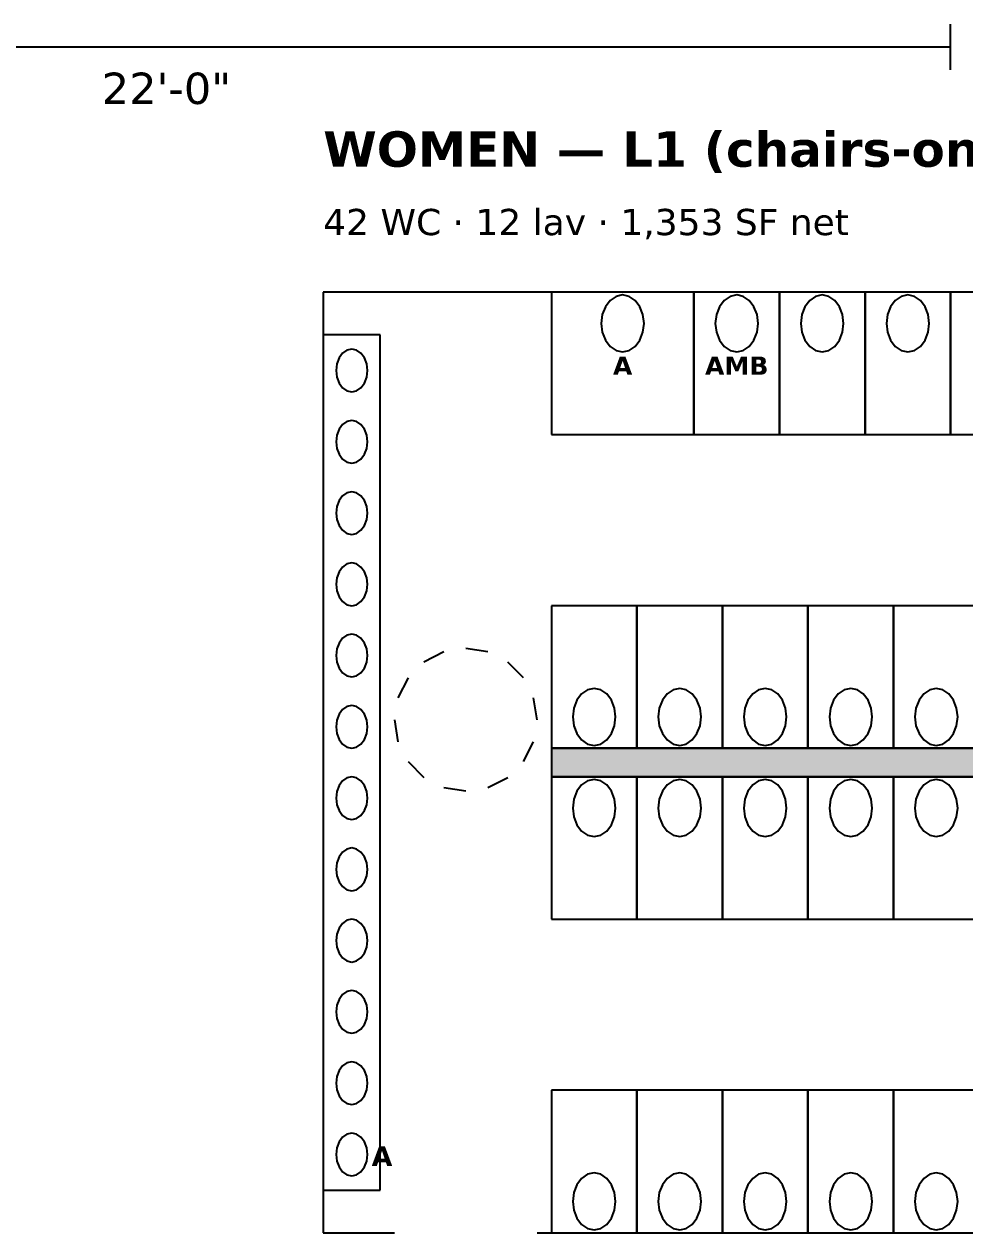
# Model space of a CAD drawing. Header units: inches. Extents: x 0.5 to 16.5, y 0.5 to 10.5.
# Drawn here: x 6.776 to 8.425, y 2.35 to 4.47 of the extents above; entities that cross this region are included whole.
import ezdxf
from ezdxf.enums import TextEntityAlignment as Align

# ---------------------------------------------------------------- set-up
doc = ezdxf.new("R2010")
doc.units = ezdxf.units.IN
doc.header["$MEASUREMENT"] = 0
for name, color, linetype in [('A-ANNO-DIMS', 7, 'Continuous'), ('A-ANNO-TEXT', 7, 'Continuous'), ('A-CLER-ADA', 7, 'Continuous'), ('A-WALL', 7, 'Continuous'), ('A-WALL-PRTN', 7, 'Continuous'), ('P-FIXT', 7, 'Continuous')]:
    doc.layers.add(name, color=color, linetype=linetype)
doc.styles.add('KS-BOLD', font='DejaVuSans-Bold.ttf')
doc.styles.add('KS-REG', font='DejaVuSans.ttf')

msp = doc.modelspace()

# ---------------------------------------------------------------- hatches: boundary and pattern name
at = {"layer": 'A-WALL-PRTN', "true_color": 0xd8d8d8}
msp.add_hatch(color=7, dxfattribs=at).paths.add_polyline_path([(7.7, 3.15), (9.35, 3.15), (9.35, 3.2), (7.7, 3.2)])

# ---------------------------------------------------------------- linework, layer by layer
at = {"layer": 'A-ANNO-DIMS'}
for p, q in [((8.4, 4.39), (8.4, 4.47)), ((5.65, 4.43), (8.4, 4.43))]:
    msp.add_line(p, q, dxfattribs=at)
at = {"layer": 'A-CLER-ADA'}
for p, q in [((7.5886, 3.3689), (7.55, 3.375)), ((7.5114, 3.3689), (7.4765, 3.3511)), ((7.6511, 3.3235), (7.6235, 3.3511)), ((7.4489, 3.3235), (7.4311, 3.2886)), ((7.675, 3.25), (7.6689, 3.2886)), ((7.425, 3.25), (7.4311, 3.2114)), ((7.6511, 3.1765), (7.6689, 3.2114)), ((7.4489, 3.1765), (7.4765, 3.1489)), ((7.5886, 3.1311), (7.6235, 3.1489)), ((7.5114, 3.1311), (7.55, 3.125))]:
    msp.add_line(p, q, dxfattribs=at)
at = {"layer": 'A-WALL'}
for p, q in [((9.35, 4), (7.3, 4)), ((7.3, 4), (7.3, 2.35)), ((7.3, 2.35), (7.425, 2.35)), ((7.675, 2.35), (9.35, 2.35))]:
    msp.add_line(p, q, dxfattribs=at)
at = {"layer": 'A-WALL-PRTN'}
for p, q in [((7.95, 4), (7.7, 4)), ((7.7, 4), (7.7, 3.75)), ((7.95, 3.75), (7.95, 4)), ((8.1, 4), (7.95, 4)), ((7.95, 4), (7.95, 3.75)), ((8.1, 3.75), (8.1, 4)), ((8.25, 4), (8.1, 4)), ((8.1, 4), (8.1, 3.75)), ((8.25, 3.75), (8.25, 4)), ((8.4, 4), (8.25, 4)), ((8.25, 4), (8.25, 3.75)), ((8.4, 3.75), (8.4, 4)), ((8.55, 4), (8.4, 4)), ((8.4, 4), (8.4, 3.75)), ((7.7, 3.75), (7.95, 3.75)), ((7.95, 3.75), (8.1, 3.75)), ((8.1, 3.75), (8.25, 3.75)), ((8.25, 3.75), (8.4, 3.75)), ((8.4, 3.75), (8.55, 3.75)), ((7.85, 3.45), (7.7, 3.45)), ((7.7, 3.45), (7.7, 3.2)), ((7.85, 3.2), (7.85, 3.45)), ((8, 3.45), (7.85, 3.45)), ((7.85, 3.45), (7.85, 3.2)), ((8, 3.2), (8, 3.45)), ((8.15, 3.45), (8, 3.45)), ((8, 3.45), (8, 3.2)), ((8.15, 3.2), (8.15, 3.45)), ((8.3, 3.45), (8.15, 3.45)), ((8.15, 3.45), (8.15, 3.2)), ((8.3, 3.2), (8.3, 3.45)), ((8.45, 3.45), (8.3, 3.45)), ((8.3, 3.45), (8.3, 3.2)), ((7.7, 3.2), (7.85, 3.2)), ((7.85, 3.2), (8, 3.2)), ((8, 3.2), (8.15, 3.2)), ((8.15, 3.2), (8.3, 3.2)), ((8.3, 3.2), (8.45, 3.2)), ((7.85, 3.15), (7.7, 3.15)), ((7.7, 3.15), (7.7, 2.9)), ((7.85, 2.9), (7.85, 3.15)), ((8, 3.15), (7.85, 3.15)), ((7.85, 3.15), (7.85, 2.9)), ((8, 2.9), (8, 3.15)), ((8.15, 3.15), (8, 3.15)), ((8, 3.15), (8, 2.9)), ((8.15, 2.9), (8.15, 3.15)), ((8.3, 3.15), (8.15, 3.15)), ((8.15, 3.15), (8.15, 2.9)), ((8.3, 2.9), (8.3, 3.15)), ((8.45, 3.15), (8.3, 3.15)), ((8.3, 3.15), (8.3, 2.9)), ((7.7, 2.9), (7.85, 2.9)), ((7.85, 2.9), (8, 2.9)), ((8, 2.9), (8.15, 2.9)), ((8.15, 2.9), (8.3, 2.9)), ((8.3, 2.9), (8.45, 2.9)), ((7.85, 2.6), (7.7, 2.6)), ((7.7, 2.6), (7.7, 2.35)), ((7.85, 2.35), (7.85, 2.6)), ((8, 2.6), (7.85, 2.6)), ((7.85, 2.6), (7.85, 2.35)), ((8, 2.35), (8, 2.6)), ((8.15, 2.6), (8, 2.6)), ((8, 2.6), (8, 2.35)), ((8.15, 2.35), (8.15, 2.6)), ((8.3, 2.6), (8.15, 2.6)), ((8.15, 2.6), (8.15, 2.35)), ((8.3, 2.35), (8.3, 2.6)), ((8.45, 2.6), (8.3, 2.6)), ((8.3, 2.6), (8.3, 2.35)), ((7.7, 2.35), (7.85, 2.35)), ((7.85, 2.35), (8, 2.35)), ((8, 2.35), (8.15, 2.35)), ((8.15, 2.35), (8.3, 2.35)), ((8.3, 2.35), (8.45, 2.35))]:
    msp.add_line(p, q, dxfattribs=at)
msp.add_lwpolyline([(7.7, 3.15), (9.35, 3.15), (9.35, 3.2), (7.7, 3.2)], close=True, dxfattribs=at)
at = {"layer": 'P-FIXT'}
for p, q in [((7.8134, 3.9926), (7.803, 3.9855)), ((7.825, 3.995), (7.8134, 3.9926)), ((7.8366, 3.9926), (7.825, 3.995)), ((7.847, 3.9855), (7.8366, 3.9926)), ((8.0134, 3.9926), (8.003, 3.9855)), ((8.025, 3.995), (8.0134, 3.9926)), ((8.0366, 3.9926), (8.025, 3.995)), ((8.047, 3.9855), (8.0366, 3.9926)), ((8.1634, 3.9926), (8.153, 3.9855)), ((8.175, 3.995), (8.1634, 3.9926)), ((8.1866, 3.9926), (8.175, 3.995)), ((8.197, 3.9855), (8.1866, 3.9926)), ((8.3134, 3.9926), (8.303, 3.9855)), ((8.325, 3.995), (8.3134, 3.9926)), ((8.3366, 3.9926), (8.325, 3.995)), ((8.347, 3.9855), (8.3366, 3.9926)), ((7.7947, 3.9744), (7.7893, 3.9605)), ((7.803, 3.9855), (7.7947, 3.9744)), ((7.8553, 3.9744), (7.847, 3.9855)), ((7.8607, 3.9605), (7.8553, 3.9744)), ((7.9947, 3.9744), (7.9893, 3.9605)), ((8.003, 3.9855), (7.9947, 3.9744)), ((8.0553, 3.9744), (8.047, 3.9855)), ((8.0607, 3.9605), (8.0553, 3.9744)), ((8.1447, 3.9744), (8.1393, 3.9605)), ((8.153, 3.9855), (8.1447, 3.9744)), ((8.2053, 3.9744), (8.197, 3.9855)), ((8.2107, 3.9605), (8.2053, 3.9744)), ((8.2947, 3.9744), (8.2893, 3.9605)), ((8.303, 3.9855), (8.2947, 3.9744)), ((8.3553, 3.9744), (8.347, 3.9855)), ((8.3607, 3.9605), (8.3553, 3.9744)), ((7.7893, 3.9605), (7.7875, 3.945)), ((7.7875, 3.945), (7.7893, 3.9295)), ((7.8625, 3.945), (7.8607, 3.9605)), ((7.8607, 3.9295), (7.8625, 3.945)), ((7.9893, 3.9605), (7.9875, 3.945)), ((7.9875, 3.945), (7.9893, 3.9295)), ((8.0625, 3.945), (8.0607, 3.9605)), ((8.0607, 3.9295), (8.0625, 3.945)), ((8.1393, 3.9605), (8.1375, 3.945)), ((8.1375, 3.945), (8.1393, 3.9295)), ((8.2125, 3.945), (8.2107, 3.9605)), ((8.2107, 3.9295), (8.2125, 3.945)), ((8.2893, 3.9605), (8.2875, 3.945)), ((8.2875, 3.945), (8.2893, 3.9295)), ((8.3625, 3.945), (8.3607, 3.9605)), ((8.3607, 3.9295), (8.3625, 3.945)), ((7.4, 3.925), (7.3, 3.925)), ((7.3, 3.925), (7.3, 2.425)), ((7.4, 2.425), (7.4, 3.925)), ((7.7893, 3.9295), (7.7947, 3.9156)), ((7.8553, 3.9156), (7.8607, 3.9295)), ((7.9893, 3.9295), (7.9947, 3.9156)), ((8.0553, 3.9156), (8.0607, 3.9295)), ((8.1393, 3.9295), (8.1447, 3.9156)), ((8.2053, 3.9156), (8.2107, 3.9295)), ((8.2893, 3.9295), (8.2947, 3.9156)), ((8.3553, 3.9156), (8.3607, 3.9295)), ((7.7947, 3.9156), (7.803, 3.9045)), ((7.803, 3.9045), (7.8134, 3.8974)), ((7.8366, 3.8974), (7.847, 3.9045)), ((7.847, 3.9045), (7.8553, 3.9156)), ((7.9947, 3.9156), (8.003, 3.9045)), ((8.003, 3.9045), (8.0134, 3.8974)), ((8.0366, 3.8974), (8.047, 3.9045)), ((8.047, 3.9045), (8.0553, 3.9156)), ((8.1447, 3.9156), (8.153, 3.9045)), ((8.153, 3.9045), (8.1634, 3.8974)), ((8.1866, 3.8974), (8.197, 3.9045)), ((8.197, 3.9045), (8.2053, 3.9156)), ((8.2947, 3.9156), (8.303, 3.9045)), ((8.303, 3.9045), (8.3134, 3.8974)), ((8.3366, 3.8974), (8.347, 3.9045)), ((8.347, 3.9045), (8.3553, 3.9156)), ((7.3278, 3.8845), (7.3238, 3.8741)), ((7.3338, 3.8928), (7.3278, 3.8845)), ((7.3415, 3.8982), (7.3338, 3.8928)), ((7.35, 3.9), (7.3415, 3.8982)), ((7.3585, 3.8982), (7.35, 3.9)), ((7.3662, 3.8928), (7.3585, 3.8982)), ((7.3722, 3.8845), (7.3662, 3.8928)), ((7.3762, 3.8741), (7.3722, 3.8845)), ((7.8134, 3.8974), (7.825, 3.895)), ((7.825, 3.895), (7.8366, 3.8974)), ((8.0134, 3.8974), (8.025, 3.895)), ((8.025, 3.895), (8.0366, 3.8974)), ((8.1634, 3.8974), (8.175, 3.895)), ((8.175, 3.895), (8.1866, 3.8974)), ((8.3134, 3.8974), (8.325, 3.895)), ((8.325, 3.895), (8.3366, 3.8974)), ((7.3238, 3.8741), (7.3225, 3.8625)), ((7.3225, 3.8625), (7.3238, 3.8509)), ((7.3775, 3.8625), (7.3762, 3.8741)), ((7.3762, 3.8509), (7.3775, 3.8625)), ((7.3238, 3.8509), (7.3278, 3.8405)), ((7.3278, 3.8405), (7.3338, 3.8322)), ((7.3662, 3.8322), (7.3722, 3.8405)), ((7.3722, 3.8405), (7.3762, 3.8509)), ((7.3338, 3.8322), (7.3415, 3.8268)), ((7.3415, 3.8268), (7.35, 3.825)), ((7.35, 3.825), (7.3585, 3.8268)), ((7.3585, 3.8268), (7.3662, 3.8322)), ((7.35, 3.775), (7.3415, 3.7732)), ((7.3585, 3.7732), (7.35, 3.775)), ((7.3278, 3.7595), (7.3238, 3.7491)), ((7.3338, 3.7678), (7.3278, 3.7595)), ((7.3415, 3.7732), (7.3338, 3.7678)), ((7.3662, 3.7678), (7.3585, 3.7732)), ((7.3722, 3.7595), (7.3662, 3.7678)), ((7.3762, 3.7491), (7.3722, 3.7595)), ((7.3238, 3.7491), (7.3225, 3.7375)), ((7.3225, 3.7375), (7.3238, 3.7259)), ((7.3775, 3.7375), (7.3762, 3.7491)), ((7.3762, 3.7259), (7.3775, 3.7375)), ((7.3238, 3.7259), (7.3278, 3.7155)), ((7.3278, 3.7155), (7.3338, 3.7072)), ((7.3662, 3.7072), (7.3722, 3.7155)), ((7.3722, 3.7155), (7.3762, 3.7259)), ((7.3338, 3.7072), (7.3415, 3.7018)), ((7.3415, 3.7018), (7.35, 3.7)), ((7.35, 3.7), (7.3585, 3.7018)), ((7.3585, 3.7018), (7.3662, 3.7072)), ((7.3415, 3.6482), (7.3338, 3.6428)), ((7.35, 3.65), (7.3415, 3.6482)), ((7.3585, 3.6482), (7.35, 3.65)), ((7.3662, 3.6428), (7.3585, 3.6482)), ((7.3278, 3.6345), (7.3238, 3.6241)), ((7.3338, 3.6428), (7.3278, 3.6345)), ((7.3722, 3.6345), (7.3662, 3.6428)), ((7.3762, 3.6241), (7.3722, 3.6345)), ((7.3238, 3.6241), (7.3225, 3.6125)), ((7.3225, 3.6125), (7.3238, 3.6009)), ((7.3775, 3.6125), (7.3762, 3.6241)), ((7.3762, 3.6009), (7.3775, 3.6125)), ((7.3238, 3.6009), (7.3278, 3.5905)), ((7.3278, 3.5905), (7.3338, 3.5822)), ((7.3662, 3.5822), (7.3722, 3.5905)), ((7.3722, 3.5905), (7.3762, 3.6009)), ((7.3338, 3.5822), (7.3415, 3.5768)), ((7.3415, 3.5768), (7.35, 3.575)), ((7.35, 3.575), (7.3585, 3.5768)), ((7.3585, 3.5768), (7.3662, 3.5822)), ((7.3415, 3.5232), (7.3338, 3.5178)), ((7.35, 3.525), (7.3415, 3.5232)), ((7.3585, 3.5232), (7.35, 3.525)), ((7.3662, 3.5178), (7.3585, 3.5232)), ((7.3238, 3.4991), (7.3225, 3.4875)), ((7.3278, 3.5095), (7.3238, 3.4991)), ((7.3338, 3.5178), (7.3278, 3.5095)), ((7.3722, 3.5095), (7.3662, 3.5178)), ((7.3762, 3.4991), (7.3722, 3.5095)), ((7.3775, 3.4875), (7.3762, 3.4991)), ((7.3225, 3.4875), (7.3238, 3.4759)), ((7.3762, 3.4759), (7.3775, 3.4875)), ((7.3238, 3.4759), (7.3278, 3.4655)), ((7.3278, 3.4655), (7.3338, 3.4572)), ((7.3338, 3.4572), (7.3415, 3.4518)), ((7.3585, 3.4518), (7.3662, 3.4572)), ((7.3662, 3.4572), (7.3722, 3.4655)), ((7.3722, 3.4655), (7.3762, 3.4759)), ((7.3415, 3.4518), (7.35, 3.45)), ((7.35, 3.45), (7.3585, 3.4518)), ((7.3338, 3.3928), (7.3278, 3.3845)), ((7.3415, 3.3982), (7.3338, 3.3928)), ((7.35, 3.4), (7.3415, 3.3982)), ((7.3585, 3.3982), (7.35, 3.4)), ((7.3662, 3.3928), (7.3585, 3.3982)), ((7.3722, 3.3845), (7.3662, 3.3928)), ((7.3238, 3.3741), (7.3225, 3.3625)), ((7.3278, 3.3845), (7.3238, 3.3741)), ((7.3762, 3.3741), (7.3722, 3.3845)), ((7.3775, 3.3625), (7.3762, 3.3741)), ((7.3225, 3.3625), (7.3238, 3.3509)), ((7.3238, 3.3509), (7.3278, 3.3405)), ((7.3722, 3.3405), (7.3762, 3.3509)), ((7.3762, 3.3509), (7.3775, 3.3625)), ((7.3278, 3.3405), (7.3338, 3.3322)), ((7.3338, 3.3322), (7.3415, 3.3268)), ((7.3585, 3.3268), (7.3662, 3.3322)), ((7.3662, 3.3322), (7.3722, 3.3405)), ((7.3415, 3.3268), (7.35, 3.325)), ((7.35, 3.325), (7.3585, 3.3268)), ((7.753, 3.2955), (7.7447, 3.2844)), ((7.7634, 3.3026), (7.753, 3.2955)), ((7.775, 3.305), (7.7634, 3.3026)), ((7.7866, 3.3026), (7.775, 3.305)), ((7.797, 3.2955), (7.7866, 3.3026)), ((7.8053, 3.2844), (7.797, 3.2955)), ((7.903, 3.2955), (7.8947, 3.2844)), ((7.9134, 3.3026), (7.903, 3.2955)), ((7.925, 3.305), (7.9134, 3.3026)), ((7.9366, 3.3026), (7.925, 3.305)), ((7.947, 3.2955), (7.9366, 3.3026)), ((7.9553, 3.2844), (7.947, 3.2955)), ((8.053, 3.2955), (8.0447, 3.2844)), ((8.0634, 3.3026), (8.053, 3.2955)), ((8.075, 3.305), (8.0634, 3.3026)), ((8.0866, 3.3026), (8.075, 3.305)), ((8.097, 3.2955), (8.0866, 3.3026)), ((8.1053, 3.2844), (8.097, 3.2955)), ((8.203, 3.2955), (8.1947, 3.2844)), ((8.2134, 3.3026), (8.203, 3.2955)), ((8.225, 3.305), (8.2134, 3.3026)), ((8.2366, 3.3026), (8.225, 3.305)), ((8.247, 3.2955), (8.2366, 3.3026)), ((8.2553, 3.2844), (8.247, 3.2955)), ((8.353, 3.2955), (8.3447, 3.2844)), ((8.3634, 3.3026), (8.353, 3.2955)), ((8.375, 3.305), (8.3634, 3.3026)), ((8.3866, 3.3026), (8.375, 3.305)), ((8.397, 3.2955), (8.3866, 3.3026)), ((8.4053, 3.2844), (8.397, 3.2955)), ((7.3338, 3.2678), (7.3278, 3.2595)), ((7.3415, 3.2732), (7.3338, 3.2678)), ((7.35, 3.275), (7.3415, 3.2732)), ((7.3585, 3.2732), (7.35, 3.275)), ((7.3662, 3.2678), (7.3585, 3.2732)), ((7.3722, 3.2595), (7.3662, 3.2678)), ((7.7393, 3.2705), (7.7375, 3.255)), ((7.7447, 3.2844), (7.7393, 3.2705)), ((7.8107, 3.2705), (7.8053, 3.2844)), ((7.8125, 3.255), (7.8107, 3.2705)), ((7.8893, 3.2705), (7.8875, 3.255)), ((7.8947, 3.2844), (7.8893, 3.2705)), ((7.9607, 3.2705), (7.9553, 3.2844)), ((7.9625, 3.255), (7.9607, 3.2705)), ((8.0393, 3.2705), (8.0375, 3.255)), ((8.0447, 3.2844), (8.0393, 3.2705)), ((8.1107, 3.2705), (8.1053, 3.2844)), ((8.1125, 3.255), (8.1107, 3.2705)), ((8.1893, 3.2705), (8.1875, 3.255)), ((8.1947, 3.2844), (8.1893, 3.2705)), ((8.2607, 3.2705), (8.2553, 3.2844)), ((8.2625, 3.255), (8.2607, 3.2705)), ((8.3393, 3.2705), (8.3375, 3.255)), ((8.3447, 3.2844), (8.3393, 3.2705)), ((8.4107, 3.2705), (8.4053, 3.2844)), ((8.4125, 3.255), (8.4107, 3.2705)), ((7.3238, 3.2491), (7.3225, 3.2375)), ((7.3278, 3.2595), (7.3238, 3.2491)), ((7.3762, 3.2491), (7.3722, 3.2595)), ((7.3775, 3.2375), (7.3762, 3.2491)), ((7.7375, 3.255), (7.7393, 3.2395)), ((7.8107, 3.2395), (7.8125, 3.255)), ((7.8875, 3.255), (7.8893, 3.2395)), ((7.9607, 3.2395), (7.9625, 3.255)), ((8.0375, 3.255), (8.0393, 3.2395)), ((8.1107, 3.2395), (8.1125, 3.255)), ((8.1875, 3.255), (8.1893, 3.2395)), ((8.2607, 3.2395), (8.2625, 3.255)), ((8.3375, 3.255), (8.3393, 3.2395)), ((8.4107, 3.2395), (8.4125, 3.255)), ((7.3225, 3.2375), (7.3238, 3.2259)), ((7.3238, 3.2259), (7.3278, 3.2155)), ((7.3722, 3.2155), (7.3762, 3.2259)), ((7.3762, 3.2259), (7.3775, 3.2375)), ((7.7393, 3.2395), (7.7447, 3.2256)), ((7.7447, 3.2256), (7.753, 3.2145)), ((7.797, 3.2145), (7.8053, 3.2256)), ((7.8053, 3.2256), (7.8107, 3.2395)), ((7.8893, 3.2395), (7.8947, 3.2256)), ((7.8947, 3.2256), (7.903, 3.2145)), ((7.947, 3.2145), (7.9553, 3.2256)), ((7.9553, 3.2256), (7.9607, 3.2395)), ((8.0393, 3.2395), (8.0447, 3.2256)), ((8.0447, 3.2256), (8.053, 3.2145)), ((8.097, 3.2145), (8.1053, 3.2256)), ((8.1053, 3.2256), (8.1107, 3.2395)), ((8.1893, 3.2395), (8.1947, 3.2256)), ((8.1947, 3.2256), (8.203, 3.2145)), ((8.247, 3.2145), (8.2553, 3.2256)), ((8.2553, 3.2256), (8.2607, 3.2395)), ((8.3393, 3.2395), (8.3447, 3.2256)), ((8.3447, 3.2256), (8.353, 3.2145)), ((8.397, 3.2145), (8.4053, 3.2256)), ((8.4053, 3.2256), (8.4107, 3.2395)), ((7.3278, 3.2155), (7.3338, 3.2072)), ((7.3338, 3.2072), (7.3415, 3.2018)), ((7.3415, 3.2018), (7.35, 3.2)), ((7.35, 3.2), (7.3585, 3.2018)), ((7.3585, 3.2018), (7.3662, 3.2072)), ((7.3662, 3.2072), (7.3722, 3.2155)), ((7.753, 3.2145), (7.7634, 3.2074)), ((7.7634, 3.2074), (7.775, 3.205)), ((7.775, 3.205), (7.7866, 3.2074)), ((7.7866, 3.2074), (7.797, 3.2145)), ((7.903, 3.2145), (7.9134, 3.2074)), ((7.9134, 3.2074), (7.925, 3.205)), ((7.925, 3.205), (7.9366, 3.2074)), ((7.9366, 3.2074), (7.947, 3.2145)), ((8.053, 3.2145), (8.0634, 3.2074)), ((8.0634, 3.2074), (8.075, 3.205)), ((8.075, 3.205), (8.0866, 3.2074)), ((8.0866, 3.2074), (8.097, 3.2145)), ((8.203, 3.2145), (8.2134, 3.2074)), ((8.2134, 3.2074), (8.225, 3.205)), ((8.225, 3.205), (8.2366, 3.2074)), ((8.2366, 3.2074), (8.247, 3.2145)), ((8.353, 3.2145), (8.3634, 3.2074)), ((8.3634, 3.2074), (8.375, 3.205)), ((8.375, 3.205), (8.3866, 3.2074)), ((8.3866, 3.2074), (8.397, 3.2145)), ((7.3338, 3.1428), (7.3278, 3.1345)), ((7.3415, 3.1482), (7.3338, 3.1428)), ((7.35, 3.15), (7.3415, 3.1482)), ((7.3585, 3.1482), (7.35, 3.15)), ((7.3662, 3.1428), (7.3585, 3.1482)), ((7.3722, 3.1345), (7.3662, 3.1428)), ((7.7634, 3.1426), (7.753, 3.1355)), ((7.775, 3.145), (7.7634, 3.1426)), ((7.7866, 3.1426), (7.775, 3.145)), ((7.797, 3.1355), (7.7866, 3.1426)), ((7.9134, 3.1426), (7.903, 3.1355)), ((7.925, 3.145), (7.9134, 3.1426)), ((7.9366, 3.1426), (7.925, 3.145)), ((7.947, 3.1355), (7.9366, 3.1426)), ((8.0634, 3.1426), (8.053, 3.1355)), ((8.075, 3.145), (8.0634, 3.1426)), ((8.0866, 3.1426), (8.075, 3.145)), ((8.097, 3.1355), (8.0866, 3.1426)), ((8.2134, 3.1426), (8.203, 3.1355)), ((8.225, 3.145), (8.2134, 3.1426)), ((8.2366, 3.1426), (8.225, 3.145)), ((8.247, 3.1355), (8.2366, 3.1426)), ((8.3634, 3.1426), (8.353, 3.1355)), ((8.375, 3.145), (8.3634, 3.1426)), ((8.3866, 3.1426), (8.375, 3.145)), ((8.397, 3.1355), (8.3866, 3.1426)), ((7.3238, 3.1241), (7.3225, 3.1125)), ((7.3278, 3.1345), (7.3238, 3.1241)), ((7.3762, 3.1241), (7.3722, 3.1345)), ((7.3775, 3.1125), (7.3762, 3.1241)), ((7.7447, 3.1244), (7.7393, 3.1105)), ((7.753, 3.1355), (7.7447, 3.1244)), ((7.8053, 3.1244), (7.797, 3.1355)), ((7.8107, 3.1105), (7.8053, 3.1244)), ((7.8947, 3.1244), (7.8893, 3.1105)), ((7.903, 3.1355), (7.8947, 3.1244)), ((7.9553, 3.1244), (7.947, 3.1355)), ((7.9607, 3.1105), (7.9553, 3.1244)), ((8.0447, 3.1244), (8.0393, 3.1105)), ((8.053, 3.1355), (8.0447, 3.1244)), ((8.1053, 3.1244), (8.097, 3.1355)), ((8.1107, 3.1105), (8.1053, 3.1244)), ((8.1947, 3.1244), (8.1893, 3.1105)), ((8.203, 3.1355), (8.1947, 3.1244)), ((8.2553, 3.1244), (8.247, 3.1355)), ((8.2607, 3.1105), (8.2553, 3.1244)), ((8.3447, 3.1244), (8.3393, 3.1105)), ((8.353, 3.1355), (8.3447, 3.1244)), ((8.4053, 3.1244), (8.397, 3.1355)), ((8.4107, 3.1105), (8.4053, 3.1244)), ((7.3225, 3.1125), (7.3238, 3.1009)), ((7.3238, 3.1009), (7.3278, 3.0905)), ((7.3722, 3.0905), (7.3762, 3.1009)), ((7.3762, 3.1009), (7.3775, 3.1125)), ((7.7393, 3.1105), (7.7375, 3.095)), ((7.8125, 3.095), (7.8107, 3.1105)), ((7.8893, 3.1105), (7.8875, 3.095)), ((7.9625, 3.095), (7.9607, 3.1105)), ((8.0393, 3.1105), (8.0375, 3.095)), ((8.1125, 3.095), (8.1107, 3.1105)), ((8.1893, 3.1105), (8.1875, 3.095)), ((8.2625, 3.095), (8.2607, 3.1105)), ((8.3393, 3.1105), (8.3375, 3.095)), ((8.4125, 3.095), (8.4107, 3.1105)), ((7.3278, 3.0905), (7.3338, 3.0822)), ((7.3338, 3.0822), (7.3415, 3.0768)), ((7.3415, 3.0768), (7.35, 3.075)), ((7.35, 3.075), (7.3585, 3.0768)), ((7.3585, 3.0768), (7.3662, 3.0822)), ((7.3662, 3.0822), (7.3722, 3.0905)), ((7.7375, 3.095), (7.7393, 3.0795)), ((7.7393, 3.0795), (7.7447, 3.0656)), ((7.8053, 3.0656), (7.8107, 3.0795)), ((7.8107, 3.0795), (7.8125, 3.095)), ((7.8875, 3.095), (7.8893, 3.0795)), ((7.8893, 3.0795), (7.8947, 3.0656)), ((7.9553, 3.0656), (7.9607, 3.0795)), ((7.9607, 3.0795), (7.9625, 3.095)), ((8.0375, 3.095), (8.0393, 3.0795)), ((8.0393, 3.0795), (8.0447, 3.0656)), ((8.1053, 3.0656), (8.1107, 3.0795)), ((8.1107, 3.0795), (8.1125, 3.095)), ((8.1875, 3.095), (8.1893, 3.0795)), ((8.1893, 3.0795), (8.1947, 3.0656)), ((8.2553, 3.0656), (8.2607, 3.0795)), ((8.2607, 3.0795), (8.2625, 3.095)), ((8.3375, 3.095), (8.3393, 3.0795)), ((8.3393, 3.0795), (8.3447, 3.0656)), ((8.4053, 3.0656), (8.4107, 3.0795)), ((8.4107, 3.0795), (8.4125, 3.095)), ((7.7447, 3.0656), (7.753, 3.0545)), ((7.753, 3.0545), (7.7634, 3.0474)), ((7.7866, 3.0474), (7.797, 3.0545)), ((7.797, 3.0545), (7.8053, 3.0656)), ((7.8947, 3.0656), (7.903, 3.0545)), ((7.903, 3.0545), (7.9134, 3.0474)), ((7.9366, 3.0474), (7.947, 3.0545)), ((7.947, 3.0545), (7.9553, 3.0656)), ((8.0447, 3.0656), (8.053, 3.0545)), ((8.053, 3.0545), (8.0634, 3.0474)), ((8.0866, 3.0474), (8.097, 3.0545)), ((8.097, 3.0545), (8.1053, 3.0656)), ((8.1947, 3.0656), (8.203, 3.0545)), ((8.203, 3.0545), (8.2134, 3.0474)), ((8.2366, 3.0474), (8.247, 3.0545)), ((8.247, 3.0545), (8.2553, 3.0656)), ((8.3447, 3.0656), (8.353, 3.0545)), ((8.353, 3.0545), (8.3634, 3.0474)), ((8.3866, 3.0474), (8.397, 3.0545)), ((8.397, 3.0545), (8.4053, 3.0656)), ((7.7634, 3.0474), (7.775, 3.045)), ((7.775, 3.045), (7.7866, 3.0474)), ((7.9134, 3.0474), (7.925, 3.045)), ((7.925, 3.045), (7.9366, 3.0474)), ((8.0634, 3.0474), (8.075, 3.045)), ((8.075, 3.045), (8.0866, 3.0474)), ((8.2134, 3.0474), (8.225, 3.045)), ((8.225, 3.045), (8.2366, 3.0474)), ((8.3634, 3.0474), (8.375, 3.045)), ((8.375, 3.045), (8.3866, 3.0474)), ((7.3338, 3.0178), (7.3278, 3.0095)), ((7.3415, 3.0232), (7.3338, 3.0178)), ((7.35, 3.025), (7.3415, 3.0232)), ((7.3585, 3.0232), (7.35, 3.025)), ((7.3662, 3.0178), (7.3585, 3.0232)), ((7.3722, 3.0095), (7.3662, 3.0178)), ((7.3238, 2.9991), (7.3225, 2.9875)), ((7.3278, 3.0095), (7.3238, 2.9991)), ((7.3762, 2.9991), (7.3722, 3.0095)), ((7.3775, 2.9875), (7.3762, 2.9991)), ((7.3225, 2.9875), (7.3238, 2.9759)), ((7.3238, 2.9759), (7.3278, 2.9655)), ((7.3722, 2.9655), (7.3762, 2.9759)), ((7.3762, 2.9759), (7.3775, 2.9875)), ((7.3278, 2.9655), (7.3338, 2.9572)), ((7.3338, 2.9572), (7.3415, 2.9518)), ((7.3415, 2.9518), (7.35, 2.95)), ((7.35, 2.95), (7.3585, 2.9518)), ((7.3585, 2.9518), (7.3662, 2.9572)), ((7.3662, 2.9572), (7.3722, 2.9655)), ((7.3278, 2.8845), (7.3238, 2.8741)), ((7.3338, 2.8928), (7.3278, 2.8845)), ((7.3415, 2.8982), (7.3338, 2.8928)), ((7.35, 2.9), (7.3415, 2.8982)), ((7.3585, 2.8982), (7.35, 2.9)), ((7.3662, 2.8928), (7.3585, 2.8982)), ((7.3722, 2.8845), (7.3662, 2.8928)), ((7.3762, 2.8741), (7.3722, 2.8845)), ((7.3238, 2.8741), (7.3225, 2.8625)), ((7.3225, 2.8625), (7.3238, 2.8509)), ((7.3775, 2.8625), (7.3762, 2.8741)), ((7.3762, 2.8509), (7.3775, 2.8625)), ((7.3238, 2.8509), (7.3278, 2.8405)), ((7.3722, 2.8405), (7.3762, 2.8509)), ((7.3278, 2.8405), (7.3338, 2.8322)), ((7.3338, 2.8322), (7.3415, 2.8268)), ((7.3415, 2.8268), (7.35, 2.825)), ((7.35, 2.825), (7.3585, 2.8268)), ((7.3585, 2.8268), (7.3662, 2.8322)), ((7.3662, 2.8322), (7.3722, 2.8405)), ((7.3278, 2.7595), (7.3238, 2.7491)), ((7.3338, 2.7678), (7.3278, 2.7595)), ((7.3415, 2.7732), (7.3338, 2.7678)), ((7.35, 2.775), (7.3415, 2.7732)), ((7.3585, 2.7732), (7.35, 2.775)), ((7.3662, 2.7678), (7.3585, 2.7732)), ((7.3722, 2.7595), (7.3662, 2.7678)), ((7.3762, 2.7491), (7.3722, 2.7595)), ((7.3238, 2.7491), (7.3225, 2.7375)), ((7.3225, 2.7375), (7.3238, 2.7259)), ((7.3775, 2.7375), (7.3762, 2.7491)), ((7.3762, 2.7259), (7.3775, 2.7375)), ((7.3238, 2.7259), (7.3278, 2.7155)), ((7.3278, 2.7155), (7.3338, 2.7072)), ((7.3662, 2.7072), (7.3722, 2.7155)), ((7.3722, 2.7155), (7.3762, 2.7259)), ((7.3338, 2.7072), (7.3415, 2.7018)), ((7.3415, 2.7018), (7.35, 2.7)), ((7.35, 2.7), (7.3585, 2.7018)), ((7.3585, 2.7018), (7.3662, 2.7072)), ((7.35, 2.65), (7.3415, 2.6482)), ((7.3585, 2.6482), (7.35, 2.65)), ((7.3278, 2.6345), (7.3238, 2.6241)), ((7.3338, 2.6428), (7.3278, 2.6345)), ((7.3415, 2.6482), (7.3338, 2.6428)), ((7.3662, 2.6428), (7.3585, 2.6482)), ((7.3722, 2.6345), (7.3662, 2.6428)), ((7.3762, 2.6241), (7.3722, 2.6345)), ((7.3238, 2.6241), (7.3225, 2.6125)), ((7.3225, 2.6125), (7.3238, 2.6009)), ((7.3775, 2.6125), (7.3762, 2.6241)), ((7.3762, 2.6009), (7.3775, 2.6125)), ((7.3238, 2.6009), (7.3278, 2.5905)), ((7.3278, 2.5905), (7.3338, 2.5822)), ((7.3662, 2.5822), (7.3722, 2.5905)), ((7.3722, 2.5905), (7.3762, 2.6009)), ((7.3338, 2.5822), (7.3415, 2.5768)), ((7.3415, 2.5768), (7.35, 2.575)), ((7.35, 2.575), (7.3585, 2.5768)), ((7.3585, 2.5768), (7.3662, 2.5822)), ((7.3415, 2.5232), (7.3338, 2.5178)), ((7.35, 2.525), (7.3415, 2.5232)), ((7.3585, 2.5232), (7.35, 2.525)), ((7.3662, 2.5178), (7.3585, 2.5232)), ((7.3278, 2.5095), (7.3238, 2.4991)), ((7.3338, 2.5178), (7.3278, 2.5095)), ((7.3722, 2.5095), (7.3662, 2.5178)), ((7.3762, 2.4991), (7.3722, 2.5095)), ((7.3238, 2.4991), (7.3225, 2.4875)), ((7.3225, 2.4875), (7.3238, 2.4759)), ((7.3775, 2.4875), (7.3762, 2.4991)), ((7.3762, 2.4759), (7.3775, 2.4875)), ((7.3238, 2.4759), (7.3278, 2.4655)), ((7.3278, 2.4655), (7.3338, 2.4572)), ((7.3662, 2.4572), (7.3722, 2.4655)), ((7.3722, 2.4655), (7.3762, 2.4759)), ((7.3338, 2.4572), (7.3415, 2.4518)), ((7.3415, 2.4518), (7.35, 2.45)), ((7.35, 2.45), (7.3585, 2.4518)), ((7.3585, 2.4518), (7.3662, 2.4572)), ((7.753, 2.4455), (7.7447, 2.4344)), ((7.7634, 2.4526), (7.753, 2.4455)), ((7.775, 2.455), (7.7634, 2.4526)), ((7.7866, 2.4526), (7.775, 2.455)), ((7.797, 2.4455), (7.7866, 2.4526)), ((7.8053, 2.4344), (7.797, 2.4455)), ((7.903, 2.4455), (7.8947, 2.4344)), ((7.9134, 2.4526), (7.903, 2.4455)), ((7.925, 2.455), (7.9134, 2.4526)), ((7.9366, 2.4526), (7.925, 2.455)), ((7.947, 2.4455), (7.9366, 2.4526)), ((7.9553, 2.4344), (7.947, 2.4455)), ((8.053, 2.4455), (8.0447, 2.4344)), ((8.0634, 2.4526), (8.053, 2.4455)), ((8.075, 2.455), (8.0634, 2.4526)), ((8.0866, 2.4526), (8.075, 2.455)), ((8.097, 2.4455), (8.0866, 2.4526)), ((8.1053, 2.4344), (8.097, 2.4455)), ((8.203, 2.4455), (8.1947, 2.4344)), ((8.2134, 2.4526), (8.203, 2.4455)), ((8.225, 2.455), (8.2134, 2.4526)), ((8.2366, 2.4526), (8.225, 2.455)), ((8.247, 2.4455), (8.2366, 2.4526)), ((8.2553, 2.4344), (8.247, 2.4455)), ((8.353, 2.4455), (8.3447, 2.4344)), ((8.3634, 2.4526), (8.353, 2.4455)), ((8.375, 2.455), (8.3634, 2.4526)), ((8.3866, 2.4526), (8.375, 2.455)), ((8.397, 2.4455), (8.3866, 2.4526)), ((8.4053, 2.4344), (8.397, 2.4455)), ((7.3, 2.425), (7.4, 2.425)), ((7.7393, 2.4205), (7.7375, 2.405)), ((7.7447, 2.4344), (7.7393, 2.4205)), ((7.8107, 2.4205), (7.8053, 2.4344)), ((7.8125, 2.405), (7.8107, 2.4205)), ((7.8893, 2.4205), (7.8875, 2.405)), ((7.8947, 2.4344), (7.8893, 2.4205)), ((7.9607, 2.4205), (7.9553, 2.4344)), ((7.9625, 2.405), (7.9607, 2.4205)), ((8.0393, 2.4205), (8.0375, 2.405)), ((8.0447, 2.4344), (8.0393, 2.4205)), ((8.1107, 2.4205), (8.1053, 2.4344)), ((8.1125, 2.405), (8.1107, 2.4205)), ((8.1893, 2.4205), (8.1875, 2.405)), ((8.1947, 2.4344), (8.1893, 2.4205)), ((8.2607, 2.4205), (8.2553, 2.4344)), ((8.2625, 2.405), (8.2607, 2.4205)), ((8.3393, 2.4205), (8.3375, 2.405)), ((8.3447, 2.4344), (8.3393, 2.4205)), ((8.4107, 2.4205), (8.4053, 2.4344)), ((8.4125, 2.405), (8.4107, 2.4205)), ((7.7375, 2.405), (7.7393, 2.3895)), ((7.8107, 2.3895), (7.8125, 2.405)), ((7.8875, 2.405), (7.8893, 2.3895)), ((7.9607, 2.3895), (7.9625, 2.405)), ((8.0375, 2.405), (8.0393, 2.3895)), ((8.1107, 2.3895), (8.1125, 2.405)), ((8.1875, 2.405), (8.1893, 2.3895)), ((8.2607, 2.3895), (8.2625, 2.405)), ((8.3375, 2.405), (8.3393, 2.3895)), ((8.4107, 2.3895), (8.4125, 2.405)), ((7.7393, 2.3895), (7.7447, 2.3756)), ((7.7447, 2.3756), (7.753, 2.3645)), ((7.797, 2.3645), (7.8053, 2.3756)), ((7.8053, 2.3756), (7.8107, 2.3895)), ((7.8893, 2.3895), (7.8947, 2.3756)), ((7.8947, 2.3756), (7.903, 2.3645)), ((7.947, 2.3645), (7.9553, 2.3756)), ((7.9553, 2.3756), (7.9607, 2.3895)), ((8.0393, 2.3895), (8.0447, 2.3756)), ((8.0447, 2.3756), (8.053, 2.3645)), ((8.097, 2.3645), (8.1053, 2.3756)), ((8.1053, 2.3756), (8.1107, 2.3895)), ((8.1893, 2.3895), (8.1947, 2.3756)), ((8.1947, 2.3756), (8.203, 2.3645)), ((8.247, 2.3645), (8.2553, 2.3756)), ((8.2553, 2.3756), (8.2607, 2.3895)), ((8.3393, 2.3895), (8.3447, 2.3756)), ((8.3447, 2.3756), (8.353, 2.3645)), ((8.397, 2.3645), (8.4053, 2.3756)), ((8.4053, 2.3756), (8.4107, 2.3895)), ((7.753, 2.3645), (7.7634, 2.3574)), ((7.7634, 2.3574), (7.775, 2.355)), ((7.775, 2.355), (7.7866, 2.3574)), ((7.7866, 2.3574), (7.797, 2.3645)), ((7.903, 2.3645), (7.9134, 2.3574)), ((7.9134, 2.3574), (7.925, 2.355)), ((7.925, 2.355), (7.9366, 2.3574)), ((7.9366, 2.3574), (7.947, 2.3645)), ((8.053, 2.3645), (8.0634, 2.3574)), ((8.0634, 2.3574), (8.075, 2.355)), ((8.075, 2.355), (8.0866, 2.3574)), ((8.0866, 2.3574), (8.097, 2.3645)), ((8.203, 2.3645), (8.2134, 2.3574)), ((8.2134, 2.3574), (8.225, 2.355)), ((8.225, 2.355), (8.2366, 2.3574)), ((8.2366, 2.3574), (8.247, 2.3645)), ((8.353, 2.3645), (8.3634, 2.3574)), ((8.3634, 2.3574), (8.375, 2.355)), ((8.375, 2.355), (8.3866, 2.3574)), ((8.3866, 2.3574), (8.397, 2.3645))]:
    msp.add_line(p, q, dxfattribs=at)

# ---------------------------------------------------------------- texts
at = {"layer": 'A-ANNO-DIMS', "style": 'KS-REG'}
msp.add_text('22\'-0"', height=0.055, dxfattribs=at).set_placement((7.025, 4.33), align=Align.CENTER)
at = {"layer": 'A-ANNO-TEXT'}
for s, height, style, p in [('WOMEN — L1 (chairs-only) — TEST-FIT', 0.062, 'KS-BOLD', (7.3, 4.22)), ('42 WC · 12 lav · 1,353 SF net', 0.046, 'KS-REG', (7.3, 4.1)), ('A', 0.034, 'KS-BOLD', (7.385, 2.4675))]:
    msp.add_text(s, height=height, dxfattribs=dict(at, style=style)).set_placement(p)
at = {"layer": 'A-ANNO-TEXT', "style": 'KS-BOLD'}
for s, p in [('A', (7.825, 3.855)), ('AMB', (8.025, 3.855))]:
    msp.add_text(s, height=0.032, dxfattribs=at).set_placement(p, align=Align.CENTER)

doc.saveas('drawing.dxf')
